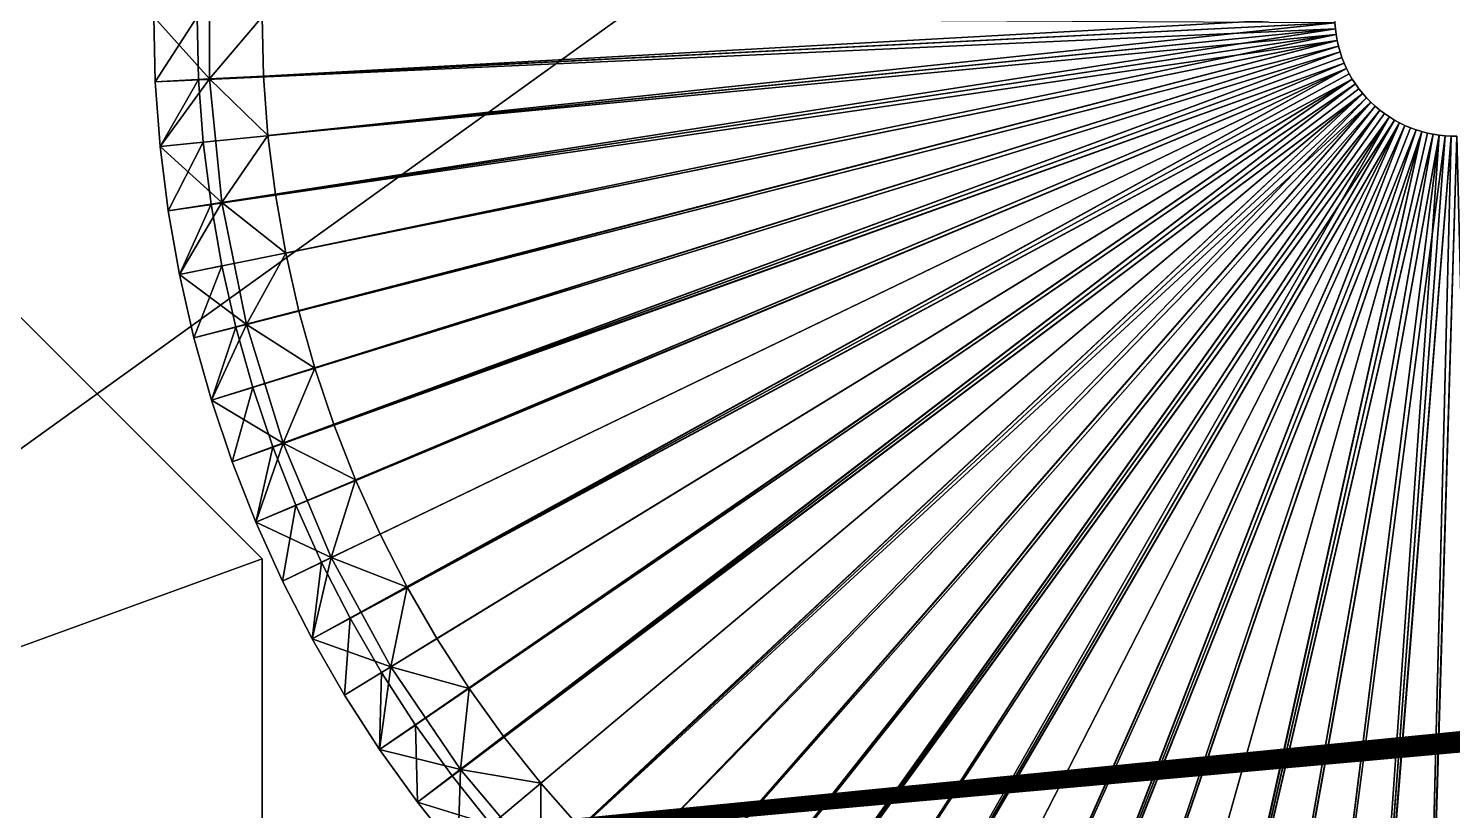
# Model space of a CAD drawing. Header units: millimetres. Extents: x 0 to 520, y -2 to 382.
# Drawn here: x 37.69 to 63.97, y 23.35 to 37.79 of the extents above; entities that cross this region are included whole.
import ezdxf

# ---------------------------------------------------------------- set-up
doc = ezdxf.new("R2010")
doc.units = ezdxf.units.MM

msp = doc.modelspace()

# ---------------------------------------------------------------- linework, layer by layer
at = {"layer": 'BRASS', "color": 52}
for points in [[(509.2, 369.2, 103), (10.8, 369.2, 103), (10.8, 10.8, 103)], [(509.2, 369.2, 103), (10.8, 10.8, 103), (509.2, 10.8, 103)], [(38.6479, 69.9178, 86), (183.4495, 37.5643, 86), (38.6418, 69.8357, 86)], [(38.6479, 70.0822, 86), (183.5134, 37.7159, 86), (38.65, 70, 86)], [(38.6479, 70.0822, 86), (183.5509, 37.7891, 86), (183.5134, 37.7159, 86)], [(38.65, 70, 86), (183.4796, 37.6409, 86), (38.6479, 69.9178, 86)], [(38.6479, 69.9178, 86), (183.4796, 37.6409, 86), (183.4495, 37.5643, 86)], [(38.65, 70, 86), (183.5134, 37.7159, 86), (183.4796, 37.6409, 86)], [(38.6173, 69.6731, 86), (183.3827, 37.3269, 86), (38.599, 69.5929, 86)], [(38.6316, 69.7541, 86), (183.401, 37.4071, 86), (38.6173, 69.6731, 86)], [(38.6173, 69.6731, 86), (183.401, 37.4071, 86), (183.3827, 37.3269, 86)], [(38.6418, 69.8357, 86), (183.4233, 37.4863, 86), (38.6316, 69.7541, 86)], [(38.6316, 69.7541, 86), (183.4233, 37.4863, 86), (183.401, 37.4071, 86)], [(38.6418, 69.8357, 86), (183.4495, 37.5643, 86), (183.4233, 37.4863, 86)], [(38.5505, 69.4357, 86), (183.3521, 37.0822, 86), (38.5204, 69.3591, 86)], [(38.5767, 69.5137, 86), (183.3582, 37.1643, 86), (38.5505, 69.4357, 86)], [(38.5505, 69.4357, 86), (183.3582, 37.1643, 86), (183.3521, 37.0822, 86)], [(38.599, 69.5929, 86), (183.3684, 37.2459, 86), (38.5767, 69.5137, 86)], [(38.5767, 69.5137, 86), (183.3684, 37.2459, 86), (183.3582, 37.1643, 86)], [(38.599, 69.5929, 86), (183.3827, 37.3269, 86), (183.3684, 37.2459, 86)], [(38.4079, 69.1396, 86), (183.3684, 36.7541, 86), (38.3633, 69.0705, 86)], [(38.4491, 69.2109, 86), (183.3582, 36.8357, 86), (38.4079, 69.1396, 86)], [(38.4079, 69.1396, 86), (183.3582, 36.8357, 86), (183.3684, 36.7541, 86)], [(38.4866, 69.2841, 86), (183.3521, 36.9178, 86), (38.4491, 69.2109, 86)], [(38.4491, 69.2109, 86), (183.3521, 36.9178, 86), (183.3582, 36.8357, 86)], [(38.5204, 69.3591, 86), (183.35, 37, 86), (38.4866, 69.2841, 86)], [(38.4866, 69.2841, 86), (183.35, 37, 86), (183.3521, 36.9178, 86)], [(38.5204, 69.3591, 86), (183.3521, 37.0822, 86), (183.35, 37, 86)], [(38.264, 68.9394, 86), (38.3153, 69.0037, 86), (20.5, 20.5, 86)], [(38.3153, 69.0037, 86), (183.401, 36.5929, 86), (20.5, 20.5, 86)], [(38.2095, 68.8777, 86), (38.264, 68.9394, 86), (20.5, 20.5, 86)], [(38.1521, 68.8188, 86), (38.2095, 68.8777, 86), (20.5, 20.5, 86)], [(38.3633, 69.0705, 86), (183.3827, 36.6731, 86), (38.3153, 69.0037, 86)], [(38.3153, 69.0037, 86), (183.3827, 36.6731, 86), (183.401, 36.5929, 86)], [(38.3633, 69.0705, 86), (183.3684, 36.7541, 86), (183.3827, 36.6731, 86)], [(38.0918, 68.7629, 86), (38.1521, 68.8188, 86), (20.5, 20.5, 86)], [(38.0288, 68.71, 86), (38.0918, 68.7629, 86), (20.5, 20.5, 86)], [(37.9632, 68.6603, 86), (38.0288, 68.71, 86), (20.5, 20.5, 86)], [(37.8952, 68.614, 86), (37.9632, 68.6603, 86), (20.5, 20.5, 86)], [(37.825, 68.5711, 86), (37.8952, 68.614, 86), (20.5, 20.5, 86)], [(37.7527, 68.5317, 86), (37.825, 68.5711, 86), (20.5, 20.5, 86)], [(37.6786, 68.496, 86), (37.7527, 68.5317, 86), (20.5, 20.5, 86)], [(41.0286, 36.8535, -13), (40, 38, -12), (41.0286, 39.1465, -13)], [(41.0286, 36.8535, -13), (41.0286, 39.1465, -13), (42, 38, -14)], [(40, 38), (40, 38, -3), (40.0298, 36.8037, -3)], [(40.0298, 36.8037), (40, 38), (40.0298, 36.8037, -3)], [(40, 38, -3), (40.8, 38, -3), (40.0298, 36.8037, -3)], [(61.8027, 37.8903), (40, 38), (40.0298, 36.8037)], [(40.8, 38, -4), (40, 38, -4), (40.0298, 36.8037, -4)], [(40.0298, 36.8037, -4), (40, 38, -4), (40, 38, -12)], [(40.0298, 36.8037, -4), (40, 38, -12), (40.0298, 36.8037, -12)], [(41.0286, 36.8535, -13), (40.0298, 36.8037, -12), (40, 38, -12)], [(40.0298, 36.8037, -3), (40.8, 38, -3), (40.8288, 36.8436, -3)], [(40.8, 38, -4), (40.0298, 36.8037, -4), (40.8288, 36.8436, -4)], [(61.8027, 37.8903), (40.0298, 36.8037), (61.8109, 37.781)], [(40.8288, 36.8436, -3), (40.8, 38, -3), (40.8, 38, -4)], [(40.8288, 36.8436, -3), (40.8, 38, -4), (40.8288, 36.8436, -4)], [(41.0286, 36.8535, -13), (42, 38, -14), (42.0273, 36.9034, -14)], [(42, 38, -14), (61.8, 38, -14), (42.0273, 36.9034, -14)], [(42.0273, 36.9034, -14), (61.8, 38, -14), (61.8027, 37.8903, -14)], [(42.0273, 36.9034, -14), (61.8027, 37.8903, -14), (42.1093, 35.8095, -14)], [(42.1093, 35.8095, -14), (61.8027, 37.8903, -14), (61.8109, 37.781, -14)], [(61.8027, 37.8903), (61.8109, 37.781), (61.8027, 37.8903, -14)], [(61.8027, 37.8903, -14), (61.8109, 37.781), (61.8109, 37.781, -14)], [(61.8109, 37.781), (40.0298, 36.8037), (40.1193, 35.6104)], [(61.8109, 37.781), (40.1193, 35.6104), (40.2681, 34.423)], [(61.8109, 37.781), (40.2681, 34.423), (61.8246, 37.6721)], [(61.8246, 37.6721), (40.2681, 34.423), (61.8436, 37.5641)], [(42.1093, 35.8095, -14), (61.8109, 37.781, -14), (61.8246, 37.6721, -14)], [(42.1093, 35.8095, -14), (61.8246, 37.6721, -14), (42.2457, 34.7211, -14)], [(42.2457, 34.7211, -14), (61.8246, 37.6721, -14), (42.4362, 33.6408, -14)], [(42.4362, 33.6408, -14), (61.8246, 37.6721, -14), (61.8436, 37.5641, -14)], [(61.8109, 37.781), (61.8246, 37.6721), (61.8109, 37.781, -14)], [(61.8109, 37.781, -14), (61.8246, 37.6721), (61.8246, 37.6721, -14)], [(61.8246, 37.6721), (61.8436, 37.5641), (61.8246, 37.6721, -14)], [(61.8246, 37.6721, -14), (61.8436, 37.5641), (61.8436, 37.5641, -14)], [(61.8436, 37.5641), (40.2681, 34.423), (40.4759, 33.2445)], [(61.8436, 37.5641), (40.4759, 33.2445), (40.7421, 32.0778)], [(61.8436, 37.5641), (40.7421, 32.0778), (61.868, 37.4571)], [(61.868, 37.4571), (40.7421, 32.0778), (41.0663, 30.9259)], [(61.868, 37.4571), (41.0663, 30.9259), (61.8977, 37.3515)], [(61.8977, 37.3515), (41.0663, 30.9259), (41.4474, 29.7915)], [(61.8977, 37.3515), (41.4474, 29.7915), (61.9327, 37.2476)], [(42.4362, 33.6408, -14), (61.8436, 37.5641, -14), (42.6803, 32.5713, -14)], [(42.6803, 32.5713, -14), (61.8436, 37.5641, -14), (61.868, 37.4571, -14)], [(42.6803, 32.5713, -14), (61.868, 37.4571, -14), (42.9774, 31.5154, -14)], [(42.9774, 31.5154, -14), (61.868, 37.4571, -14), (61.8977, 37.3515, -14)], [(42.9774, 31.5154, -14), (61.8977, 37.3515, -14), (43.3268, 30.4756, -14)], [(43.3268, 30.4756, -14), (61.8977, 37.3515, -14), (61.9327, 37.2476, -14)], [(61.8436, 37.5641), (61.868, 37.4571), (61.8436, 37.5641, -14)], [(61.8436, 37.5641, -14), (61.868, 37.4571), (61.868, 37.4571, -14)], [(61.868, 37.4571, -14), (61.868, 37.4571), (61.8977, 37.3515, -14)], [(61.868, 37.4571), (61.8977, 37.3515), (61.8977, 37.3515, -14)], [(61.8977, 37.3515), (61.9327, 37.2476), (61.8977, 37.3515, -14)], [(61.8977, 37.3515, -14), (61.9327, 37.2476), (61.9327, 37.2476, -14)], [(61.9327, 37.2476), (41.4474, 29.7915), (61.9728, 37.1454)], [(61.9728, 37.1454), (41.4474, 29.7915), (41.8846, 28.6776)], [(61.9728, 37.1454), (41.8846, 28.6776), (62.0179, 37.0455)], [(43.3268, 30.4756, -14), (61.9327, 37.2476, -14), (61.9728, 37.1454, -14)], [(43.3268, 30.4756, -14), (61.9728, 37.1454, -14), (43.7275, 29.4544, -14)], [(43.7275, 29.4544, -14), (61.9728, 37.1454, -14), (62.0179, 37.0455, -14)], [(61.9327, 37.2476, -14), (61.9327, 37.2476), (61.9728, 37.1454, -14)], [(61.9327, 37.2476), (61.9728, 37.1454), (61.9728, 37.1454, -14)], [(61.9728, 37.1454), (62.0179, 37.0455), (61.9728, 37.1454, -14)], [(61.9728, 37.1454, -14), (62.0179, 37.0455), (62.0179, 37.0455, -14)], [(41.0286, 36.8535, -13), (40.1193, 35.6104, -12), (40.0298, 36.8037, -12)], [(40.0298, 36.8037, -3), (40.8288, 36.8436, -3), (40.1193, 35.6104, -3)], [(40.8288, 36.8436, -4), (40.0298, 36.8037, -4), (40.1193, 35.6104, -4)], [(40.1193, 35.6104), (40.0298, 36.8037), (40.0298, 36.8037, -3)], [(40.1193, 35.6104), (40.0298, 36.8037, -3), (40.1193, 35.6104, -3)], [(40.1193, 35.6104, -4), (40.0298, 36.8037, -4), (40.0298, 36.8037, -12)], [(40.1193, 35.6104, -4), (40.0298, 36.8037, -12), (40.1193, 35.6104, -12)], [(41.2569, 34.572, -13), (40.1193, 35.6104, -12), (41.0286, 36.8535, -13)], [(40.1193, 35.6104, -3), (40.8288, 36.8436, -3), (40.9153, 35.69, -3)], [(40.8288, 36.8436, -4), (40.1193, 35.6104, -4), (40.9153, 35.69, -4)], [(40.9153, 35.69, -3), (40.8288, 36.8436, -3), (40.8288, 36.8436, -4)], [(40.9153, 35.69, -3), (40.8288, 36.8436, -4), (40.9153, 35.69, -4)], [(41.0286, 36.8535, -13), (42.0273, 36.9034, -14), (42.1093, 35.8095, -14)], [(41.2569, 34.572, -13), (41.0286, 36.8535, -13), (42.1093, 35.8095, -14)], [(62.0179, 37.0455), (41.8846, 28.6776), (42.3767, 27.5868)], [(62.0179, 37.0455), (42.3767, 27.5868), (42.9227, 26.5219)], [(62.0179, 37.0455), (42.9227, 26.5219), (62.0679, 36.9478)], [(62.0679, 36.9478), (42.9227, 26.5219), (62.1228, 36.8528)], [(62.1228, 36.8528), (42.9227, 26.5219), (43.521, 25.4856)], [(62.1228, 36.8528), (43.521, 25.4856), (44.1703, 24.4803)], [(43.7275, 29.4544, -14), (62.0179, 37.0455, -14), (44.1787, 28.4546, -14)], [(62.1228, 36.8528), (44.1703, 24.4803), (62.1823, 36.7607)], [(44.1787, 28.4546, -14), (62.0179, 37.0455, -14), (44.6791, 27.4784, -14)], [(44.6791, 27.4784, -14), (62.0179, 37.0455, -14), (62.0679, 36.9478, -14)], [(44.6791, 27.4784, -14), (62.0679, 36.9478, -14), (62.1228, 36.8528, -14)], [(44.6791, 27.4784, -14), (62.1228, 36.8528, -14), (45.2276, 26.5284, -14)], [(45.2276, 26.5284, -14), (62.1228, 36.8528, -14), (45.8227, 25.607, -14)], [(45.8227, 25.607, -14), (62.1228, 36.8528, -14), (62.1823, 36.7607, -14)], [(62.0179, 37.0455), (62.0679, 36.9478), (62.0179, 37.0455, -14)], [(62.0179, 37.0455, -14), (62.0679, 36.9478), (62.0679, 36.9478, -14)], [(62.0679, 36.9478), (62.1228, 36.8528), (62.0679, 36.9478, -14)], [(62.0679, 36.9478, -14), (62.1228, 36.8528), (62.1228, 36.8528, -14)], [(62.1228, 36.8528, -14), (62.1228, 36.8528), (62.1823, 36.7607, -14)], [(62.1228, 36.8528), (62.1823, 36.7607), (62.1823, 36.7607, -14)], [(20.5, 20.5, 86), (183.401, 36.5929, 86), (183.4233, 36.5137, 86)], [(62.1823, 36.7607), (44.1703, 24.4803), (44.8688, 23.5087)], [(62.1823, 36.7607), (44.8688, 23.5087), (62.2463, 36.6716)], [(62.2463, 36.6716), (44.8688, 23.5087), (62.3147, 36.5859)], [(62.3147, 36.5859), (44.8688, 23.5087), (45.6149, 22.5731)], [(62.3147, 36.5859), (45.6149, 22.5731), (46.4068, 21.6759)], [(45.8227, 25.607, -14), (62.1823, 36.7607, -14), (46.4631, 24.7163, -14)], [(62.3147, 36.5859), (46.4068, 21.6759), (62.3873, 36.5036)], [(46.4631, 24.7163, -14), (62.1823, 36.7607, -14), (62.2463, 36.6716, -14)], [(46.4631, 24.7163, -14), (62.2463, 36.6716, -14), (62.3147, 36.5859, -14)], [(46.4631, 24.7163, -14), (62.3147, 36.5859, -14), (47.147, 23.8587, -14)], [(47.147, 23.8587, -14), (62.3147, 36.5859, -14), (47.8729, 23.0362, -14)], [(47.8729, 23.0362, -14), (62.3147, 36.5859, -14), (62.3873, 36.5036, -14)], [(62.1823, 36.7607, -14), (62.2463, 36.6716), (62.2463, 36.6716, -14)], [(62.1823, 36.7607), (62.2463, 36.6716), (62.1823, 36.7607, -14)], [(62.2463, 36.6716, -14), (62.3147, 36.5859), (62.3147, 36.5859, -14)], [(62.2463, 36.6716), (62.3147, 36.5859), (62.2463, 36.6716, -14)], [(62.3147, 36.5859, -14), (62.3147, 36.5859), (62.3873, 36.5036, -14)], [(62.3147, 36.5859), (62.3873, 36.5036), (62.3873, 36.5036, -14)], [(20.5, 20.5, 86), (183.4233, 36.5137, 86), (183.4495, 36.4357, 86)], [(20.5, 20.5, 86), (183.4495, 36.4357, 86), (183.4796, 36.3591, 86)], [(20.5, 20.5, 86), (183.4796, 36.3591, 86), (183.5134, 36.2841, 86)], [(20.5, 20.5, 86), (183.5134, 36.2841, 86), (183.5509, 36.2109, 86)], [(62.3873, 36.5036), (46.4068, 21.6759), (62.4639, 36.4251)], [(62.4639, 36.4251), (46.4068, 21.6759), (47.2423, 20.8192)], [(62.4639, 36.4251), (47.2423, 20.8192), (48.1195, 20.0053)], [(47.8729, 23.0362, -14), (62.3873, 36.5036, -14), (48.6388, 22.2509, -14)], [(62.5443, 36.3505), (62.4639, 36.4251), (48.1195, 20.0053)], [(62.5443, 36.3505), (48.1195, 20.0053), (49.0362, 19.236)], [(48.6388, 22.2509, -14), (62.3873, 36.5036, -14), (62.4639, 36.4251, -14)], [(48.6388, 22.2509, -14), (62.4639, 36.4251, -14), (49.4429, 21.5048, -14)], [(62.6283, 36.28), (62.5443, 36.3505), (49.0362, 19.236)], [(62.6283, 36.28), (49.0362, 19.236), (49.9902, 18.5135)], [(62.4639, 36.4251, -14), (62.5443, 36.3505, -14), (49.4429, 21.5048, -14)], [(49.4429, 21.5048, -14), (62.5443, 36.3505, -14), (50.2832, 20.7997, -14)], [(62.7158, 36.2137), (62.6283, 36.28), (49.9902, 18.5135)], [(62.5443, 36.3505, -14), (62.6283, 36.28, -14), (50.2832, 20.7997, -14)], [(50.2832, 20.7997, -14), (62.6283, 36.28, -14), (51.1576, 20.1374, -14)], [(62.6283, 36.28, -14), (62.7158, 36.2137, -14), (51.1576, 20.1374, -14)], [(62.3873, 36.5036, -14), (62.3873, 36.5036), (62.4639, 36.4251, -14)], [(62.3873, 36.5036), (62.4639, 36.4251), (62.4639, 36.4251, -14)], [(62.4639, 36.4251, -14), (62.4639, 36.4251), (62.5443, 36.3505, -14)], [(62.4639, 36.4251), (62.5443, 36.3505), (62.5443, 36.3505, -14)], [(62.5443, 36.3505, -14), (62.6283, 36.28), (62.6283, 36.28, -14)], [(62.5443, 36.3505), (62.6283, 36.28), (62.5443, 36.3505, -14)], [(62.6283, 36.28, -14), (62.7158, 36.2137), (62.7158, 36.2137, -14)], [(62.6283, 36.28), (62.7158, 36.2137), (62.6283, 36.28, -14)], [(20.5, 20.5, 86), (183.5509, 36.2109, 86), (183.5921, 36.1396, 86)], [(20.5, 20.5, 86), (183.5921, 36.1396, 86), (183.6367, 36.0705, 86)], [(20.5, 20.5, 86), (183.6367, 36.0705, 86), (183.6847, 36.0037, 86)], [(62.8064, 36.1519), (62.7158, 36.2137), (49.9902, 18.5135)], [(62.8064, 36.1519), (49.9902, 18.5135), (50.9789, 17.8394)], [(62.8064, 36.1519), (50.9789, 17.8394), (52, 17.2154)], [(62.7158, 36.2137, -14), (62.8064, 36.1519, -14), (51.1576, 20.1374, -14)], [(51.1576, 20.1374, -14), (62.8064, 36.1519, -14), (52.064, 19.5194, -14)], [(62.9, 36.0947), (62.8064, 36.1519), (52, 17.2154)], [(62.9963, 36.0423), (62.9, 36.0947), (52, 17.2154)], [(62.9963, 36.0423), (52, 17.2154), (53.0509, 16.6431)], [(62.8064, 36.1519, -14), (62.9, 36.0947, -14), (52.064, 19.5194, -14)], [(52.064, 19.5194, -14), (62.9, 36.0947, -14), (53, 18.9474, -14)], [(62.9, 36.0947, -14), (62.9963, 36.0423, -14), (53, 18.9474, -14)], [(53, 18.9474, -14), (62.9963, 36.0423, -14), (53.9634, 18.4228, -14)], [(62.9963, 36.0423), (53.0509, 16.6431), (54.1291, 16.1239)], [(53.9634, 18.4228, -14), (62.9963, 36.0423, -14), (54.9517, 17.9469, -14)], [(63.0952, 35.9947), (62.9963, 36.0423), (54.1291, 16.1239)], [(62.9963, 36.0423, -14), (63.0952, 35.9947, -14), (54.9517, 17.9469, -14)], [(62.7158, 36.2137, -14), (62.8064, 36.1519), (62.8064, 36.1519, -14)], [(62.7158, 36.2137), (62.8064, 36.1519), (62.7158, 36.2137, -14)], [(62.8064, 36.1519, -14), (62.9, 36.0947), (62.9, 36.0947, -14)], [(62.8064, 36.1519), (62.9, 36.0947), (62.8064, 36.1519, -14)], [(62.9, 36.0947, -14), (62.9963, 36.0423), (62.9963, 36.0423, -14)], [(62.9, 36.0947), (62.9963, 36.0423), (62.9, 36.0947, -14)], [(62.9963, 36.0423, -14), (63.0952, 35.9947), (63.0952, 35.9947, -14)], [(62.9963, 36.0423), (63.0952, 35.9947), (62.9963, 36.0423, -14)], [(20.5, 20.5, 86), (183.6847, 36.0037, 86), (183.736, 35.9394, 86)], [(20.5, 20.5, 86), (183.736, 35.9394, 86), (183.7905, 35.8777, 86)], [(20.5, 20.5, 86), (183.7905, 35.8777, 86), (183.8479, 35.8188, 86)], [(183.8479, 35.8188, 86), (183.9082, 35.7629, 86), (20.5, 20.5, 86)], [(183.9082, 35.7629, 86), (183.9712, 35.71, 86), (20.5, 20.5, 86)], [(41.2569, 34.572, -13), (42.1093, 35.8095, -14), (42.2457, 34.7211, -14)], [(63.0952, 35.9947), (54.1291, 16.1239), (55.2318, 15.659)], [(54.9517, 17.9469, -14), (63.0952, 35.9947, -14), (55.9625, 17.5208, -14)], [(63.1962, 35.9521), (63.0952, 35.9947), (55.2318, 15.659)], [(63.2993, 35.9146), (63.1962, 35.9521), (55.2318, 15.659)], [(63.2993, 35.9146), (55.2318, 15.659), (56.3563, 15.2497)], [(63.0952, 35.9947, -14), (63.1962, 35.9521, -14), (55.9625, 17.5208, -14)], [(63.1962, 35.9521, -14), (63.2993, 35.9146, -14), (55.9625, 17.5208, -14)], [(55.9625, 17.5208, -14), (63.2993, 35.9146, -14), (56.9933, 17.1456, -14)], [(63.4042, 35.8822), (63.2993, 35.9146), (56.3563, 15.2497)], [(63.4042, 35.8822), (56.3563, 15.2497), (57.4998, 14.897)], [(63.2993, 35.9146, -14), (63.4042, 35.8822, -14), (56.9933, 17.1456, -14)], [(56.9933, 17.1456, -14), (63.4042, 35.8822, -14), (58.0415, 16.8223, -14)], [(63.4042, 35.8822), (57.4998, 14.897), (58.6595, 14.6017)], [(58.0415, 16.8223, -14), (63.4042, 35.8822, -14), (59.1045, 16.5516, -14)], [(63.5105, 35.8552), (63.4042, 35.8822), (58.6595, 14.6017)], [(63.618, 35.8334), (63.5105, 35.8552), (58.6595, 14.6017)], [(63.618, 35.8334), (58.6595, 14.6017), (59.8324, 14.3646)], [(63.4042, 35.8822, -14), (63.5105, 35.8552, -14), (59.1045, 16.5516, -14)], [(63.5105, 35.8552, -14), (63.618, 35.8334, -14), (59.1045, 16.5516, -14)], [(59.1045, 16.5516, -14), (63.618, 35.8334, -14), (60.1797, 16.3342, -14)], [(63.7264, 35.8171), (63.618, 35.8334), (59.8324, 14.3646)], [(63.7264, 35.8171), (59.8324, 14.3646), (61.0158, 14.1863)], [(63.618, 35.8334, -14), (63.7264, 35.8171, -14), (60.1797, 16.3342, -14)], [(60.1797, 16.3342, -14), (63.7264, 35.8171, -14), (61.2644, 16.1707, -14)], [(63.7264, 35.8171), (61.0158, 14.1863), (62.2065, 14.0671)], [(63.7264, 35.8171, -14), (63.8356, 35.8062, -14), (61.2644, 16.1707, -14)], [(61.2644, 16.1707, -14), (63.8356, 35.8062, -14), (62.3559, 16.0615, -14)], [(63.8356, 35.8062), (63.7264, 35.8171), (62.2065, 14.0671)], [(63.9452, 35.8007), (63.8356, 35.8062), (62.2065, 14.0671)], [(63.9452, 35.8007), (62.2065, 14.0671), (63.4017, 14.0075)], [(63.8356, 35.8062, -14), (63.9452, 35.8007, -14), (62.3559, 16.0615, -14)], [(62.3559, 16.0615, -14), (63.9452, 35.8007, -14), (63.4515, 16.0068, -14)], [(63.0952, 35.9947, -14), (63.0952, 35.9947), (63.1962, 35.9521, -14)], [(63.0952, 35.9947), (63.1962, 35.9521), (63.1962, 35.9521, -14)], [(63.1962, 35.9521), (63.2993, 35.9146), (63.1962, 35.9521, -14)], [(63.1962, 35.9521, -14), (63.2993, 35.9146), (63.2993, 35.9146, -14)], [(63.2993, 35.9146), (63.4042, 35.8822), (63.2993, 35.9146, -14)], [(63.2993, 35.9146, -14), (63.4042, 35.8822), (63.4042, 35.8822, -14)], [(64.0548, 35.8007), (63.9452, 35.8007), (63.4017, 14.0075)], [(64.0548, 35.8007), (63.4017, 14.0075), (64.5983, 14.0075)], [(63.4042, 35.8822), (63.5105, 35.8552), (63.4042, 35.8822, -14)], [(63.4042, 35.8822, -14), (63.5105, 35.8552), (63.5105, 35.8552, -14)], [(63.9452, 35.8007, -14), (64.0548, 35.8007, -14), (63.4515, 16.0068, -14)], [(63.4515, 16.0068, -14), (64.0548, 35.8007, -14), (64.5485, 16.0068, -14)], [(63.5105, 35.8552), (63.618, 35.8334), (63.5105, 35.8552, -14)], [(63.5105, 35.8552, -14), (63.618, 35.8334), (63.618, 35.8334, -14)], [(63.618, 35.8334, -14), (63.7264, 35.8171), (63.7264, 35.8171, -14)], [(63.618, 35.8334), (63.7264, 35.8171), (63.618, 35.8334, -14)], [(63.7264, 35.8171, -14), (63.7264, 35.8171), (63.8356, 35.8062, -14)], [(63.7264, 35.8171), (63.8356, 35.8062), (63.8356, 35.8062, -14)], [(63.8356, 35.8062, -14), (63.9452, 35.8007), (63.9452, 35.8007, -14)], [(63.8356, 35.8062), (63.9452, 35.8007), (63.8356, 35.8062, -14)], [(63.9452, 35.8007, -14), (64.0548, 35.8007), (64.0548, 35.8007, -14)], [(63.9452, 35.8007), (64.0548, 35.8007), (63.9452, 35.8007, -14)], [(183.9712, 35.71, 86), (184.0368, 35.6603, 86), (20.5, 20.5, 86)], [(184.0368, 35.6603, 86), (184.1048, 35.614, 86), (20.5, 20.5, 86)], [(184.1048, 35.614, 86), (184.175, 35.5711, 86), (20.5, 20.5, 86)], [(184.175, 35.5711, 86), (184.2473, 35.5317, 86), (20.5, 20.5, 86)], [(184.2473, 35.5317, 86), (184.3214, 35.496, 86), (20.5, 20.5, 86)], [(184.3214, 35.496, 86), (184.3972, 35.4641, 86), (20.5, 20.5, 86)], [(40.1193, 35.6104, -3), (40.9153, 35.69, -3), (40.2681, 34.423, -3)], [(40.9153, 35.69, -4), (40.1193, 35.6104, -4), (40.2681, 34.423, -4)], [(40.2681, 34.423), (40.1193, 35.6104), (40.1193, 35.6104, -3)], [(40.2681, 34.423), (40.1193, 35.6104, -3), (40.2681, 34.423, -3)], [(40.1193, 35.6104, -4), (40.1193, 35.6104, -12), (40.2681, 34.423, -12)], [(40.2681, 34.423, -4), (40.1193, 35.6104, -4), (40.2681, 34.423, -12)], [(41.2569, 34.572, -13), (40.2681, 34.423, -12), (40.1193, 35.6104, -12)], [(40.2681, 34.423, -3), (40.9153, 35.69, -3), (41.0591, 34.5422, -3)], [(40.9153, 35.69, -4), (40.2681, 34.423, -4), (41.0591, 34.5422, -4)], [(40.9153, 35.69, -3), (40.9153, 35.69, -4), (41.0591, 34.5422, -4)], [(41.0591, 34.5422, -3), (40.9153, 35.69, -3), (41.0591, 34.5422, -4)], [(184.3972, 35.4641, 86), (184.4745, 35.4359, 86), (20.5, 20.5, 86)], [(184.4745, 35.4359, 86), (184.5531, 35.4117, 86), (20.5, 20.5, 86)], [(184.5531, 35.4117, 86), (184.6328, 35.3914, 86), (20.5, 20.5, 86)], [(184.6328, 35.3914, 86), (184.7135, 35.3751, 86), (20.5, 20.5, 86)], [(184.7135, 35.3751, 86), (184.7948, 35.3628, 86), (20.5, 20.5, 86)], [(184.7948, 35.3628, 86), (184.8767, 35.3546, 86), (20.5, 20.5, 86)], [(184.8767, 35.3546, 86), (184.9589, 35.3505, 86), (20.5, 20.5, 86)], [(184.9589, 35.3505, 86), (185.0411, 35.3505, 86), (20.5, 20.5, 86)], [(499.5, 20.5, 86), (20.5, 20.5, 86), (185.0411, 35.3505, 86)], [(41.2569, 34.572, -13), (42.2457, 34.7211, -14), (42.4362, 33.6408, -14)], [(41.2569, 34.572, -13), (40.4759, 33.2445, -12), (40.2681, 34.423, -12)], [(40.2681, 34.423, -3), (41.0591, 34.5422, -3), (40.4759, 33.2445, -3)], [(41.0591, 34.5422, -4), (40.2681, 34.423, -4), (40.4759, 33.2445, -4)], [(41.7112, 32.3246, -13), (40.4759, 33.2445, -12), (41.2569, 34.572, -13)], [(40.4759, 33.2445, -3), (41.0591, 34.5422, -3), (41.26, 33.403, -3)], [(41.0591, 34.5422, -4), (40.4759, 33.2445, -4), (41.26, 33.403, -4)], [(41.26, 33.403, -3), (41.0591, 34.5422, -3), (41.0591, 34.5422, -4)], [(41.26, 33.403, -3), (41.0591, 34.5422, -4), (41.26, 33.403, -4)], [(41.7112, 32.3246, -13), (41.2569, 34.572, -13), (42.4362, 33.6408, -14)], [(40.4759, 33.2445), (40.2681, 34.423), (40.2681, 34.423, -3)], [(40.4759, 33.2445), (40.2681, 34.423, -3), (40.4759, 33.2445, -3)], [(40.2681, 34.423, -4), (40.2681, 34.423, -12), (40.4759, 33.2445, -12)], [(40.4759, 33.2445, -4), (40.2681, 34.423, -4), (40.4759, 33.2445, -12)], [(40.4759, 33.2445, -3), (41.26, 33.403, -3), (40.7421, 32.0778, -3)], [(41.26, 33.403, -4), (40.4759, 33.2445, -4), (40.7421, 32.0778, -4)], [(40.7421, 32.0778, -3), (41.26, 33.403, -3), (41.5174, 32.2752, -3)], [(41.26, 33.403, -4), (40.7421, 32.0778, -4), (41.5174, 32.2752, -4)], [(41.5174, 32.2752, -3), (41.26, 33.403, -3), (41.26, 33.403, -4)], [(41.5174, 32.2752, -3), (41.26, 33.403, -4), (41.5174, 32.2752, -4)], [(41.7112, 32.3246, -13), (42.4362, 33.6408, -14), (42.6803, 32.5713, -14)], [(40.4759, 33.2445), (40.4759, 33.2445, -3), (40.7421, 32.0778, -3)], [(40.7421, 32.0778), (40.4759, 33.2445), (40.7421, 32.0778, -3)], [(40.7421, 32.0778, -4), (40.4759, 33.2445, -4), (40.4759, 33.2445, -12)], [(40.7421, 32.0778, -4), (40.4759, 33.2445, -12), (40.7421, 32.0778, -12)], [(41.7112, 32.3246, -13), (40.7421, 32.0778, -12), (40.4759, 33.2445, -12)], [(41.7112, 32.3246, -13), (42.6803, 32.5713, -14), (42.9774, 31.5154, -14)], [(41.7112, 32.3246, -13), (41.0663, 30.9259, -12), (40.7421, 32.0778, -12)], [(40.7421, 32.0778, -3), (41.5174, 32.2752, -3), (41.0663, 30.9259, -3)], [(41.5174, 32.2752, -4), (40.7421, 32.0778, -4), (41.0663, 30.9259, -4)], [(41.0663, 30.9259), (40.7421, 32.0778), (40.7421, 32.0778, -3)], [(41.0663, 30.9259), (40.7421, 32.0778, -3), (41.0663, 30.9259, -3)], [(41.0663, 30.9259, -4), (40.7421, 32.0778, -4), (40.7421, 32.0778, -12)], [(41.0663, 30.9259, -4), (40.7421, 32.0778, -12), (41.0663, 30.9259, -12)], [(42.3871, 30.1335, -13), (41.0663, 30.9259, -12), (41.7112, 32.3246, -13)], [(41.0663, 30.9259, -3), (41.5174, 32.2752, -3), (41.8307, 31.1617, -3)], [(41.5174, 32.2752, -4), (41.0663, 30.9259, -4), (41.8307, 31.1617, -4)], [(41.8307, 31.1617, -3), (41.5174, 32.2752, -3), (41.5174, 32.2752, -4)], [(41.8307, 31.1617, -3), (41.5174, 32.2752, -4), (41.8307, 31.1617, -4)], [(42.3871, 30.1335, -13), (41.7112, 32.3246, -13), (42.9774, 31.5154, -14)], [(42.3871, 30.1335, -13), (42.9774, 31.5154, -14), (43.3268, 30.4756, -14)], [(41.0663, 30.9259, -3), (41.8307, 31.1617, -3), (41.4474, 29.7915, -3)], [(41.8307, 31.1617, -4), (41.0663, 30.9259, -4), (41.4474, 29.7915, -4)], [(41.4474, 29.7915, -3), (41.8307, 31.1617, -3), (42.1991, 30.0651, -3)], [(41.8307, 31.1617, -4), (41.4474, 29.7915, -4), (42.1991, 30.0651, -4)], [(42.1991, 30.0651, -3), (41.8307, 31.1617, -3), (41.8307, 31.1617, -4)], [(42.1991, 30.0651, -3), (41.8307, 31.1617, -4), (42.1991, 30.0651, -4)], [(41.4474, 29.7915), (41.0663, 30.9259), (41.0663, 30.9259, -3)], [(41.4474, 29.7915), (41.0663, 30.9259, -3), (41.4474, 29.7915, -3)], [(41.4474, 29.7915, -4), (41.0663, 30.9259, -4), (41.0663, 30.9259, -12)], [(41.4474, 29.7915, -4), (41.0663, 30.9259, -12), (41.4474, 29.7915, -12)], [(42.3871, 30.1335, -13), (41.4474, 29.7915, -12), (41.0663, 30.9259, -12)], [(42.3871, 30.1335, -13), (43.3268, 30.4756, -14), (43.7275, 29.4544, -14)], [(42.3871, 30.1335, -13), (41.8846, 28.6776, -12), (41.4474, 29.7915, -12)], [(41.4474, 29.7915, -3), (42.1991, 30.0651, -3), (41.8846, 28.6776, -3)], [(42.1991, 30.0651, -4), (41.4474, 29.7915, -4), (41.8846, 28.6776, -4)], [(43.2777, 28.0207, -13), (41.8846, 28.6776, -12), (42.3871, 30.1335, -13)], [(41.8846, 28.6776, -3), (42.1991, 30.0651, -3), (42.6218, 28.9883, -3)], [(42.1991, 30.0651, -4), (41.8846, 28.6776, -4), (42.6218, 28.9883, -4)], [(42.6218, 28.9883, -3), (42.1991, 30.0651, -3), (42.1991, 30.0651, -4)], [(42.6218, 28.9883, -3), (42.1991, 30.0651, -4), (42.6218, 28.9883, -4)], [(43.2777, 28.0207, -13), (42.3871, 30.1335, -13), (43.7275, 29.4544, -14)], [(41.8846, 28.6776), (41.4474, 29.7915), (41.4474, 29.7915, -3)], [(41.8846, 28.6776), (41.4474, 29.7915, -3), (41.8846, 28.6776, -3)], [(41.4474, 29.7915, -4), (41.4474, 29.7915, -12), (41.8846, 28.6776, -12)], [(41.8846, 28.6776, -4), (41.4474, 29.7915, -4), (41.8846, 28.6776, -12)], [(43.2777, 28.0207, -13), (43.7275, 29.4544, -14), (44.1787, 28.4546, -14)], [(41.8846, 28.6776, -3), (42.6218, 28.9883, -3), (42.3767, 27.5868, -3)], [(42.6218, 28.9883, -4), (41.8846, 28.6776, -4), (42.3767, 27.5868, -4)], [(42.3767, 27.5868, -3), (42.6218, 28.9883, -3), (43.0975, 27.9339, -3)], [(42.6218, 28.9883, -4), (42.3767, 27.5868, -4), (43.0975, 27.9339, -4)], [(42.6218, 28.9883, -3), (42.6218, 28.9883, -4), (43.0975, 27.9339, -4)], [(43.0975, 27.9339, -3), (42.6218, 28.9883, -3), (43.0975, 27.9339, -4)], [(42.3767, 27.5868), (41.8846, 28.6776), (41.8846, 28.6776, -3)], [(42.3767, 27.5868), (41.8846, 28.6776, -3), (42.3767, 27.5868, -3)], [(42.3767, 27.5868, -4), (41.8846, 28.6776, -4), (41.8846, 28.6776, -12)], [(42.3767, 27.5868, -4), (41.8846, 28.6776, -12), (42.3767, 27.5868, -12)], [(43.2777, 28.0207, -13), (42.3767, 27.5868, -12), (41.8846, 28.6776, -12)], [(43.2777, 28.0207, -13), (44.1787, 28.4546, -14), (44.6791, 27.4784, -14)], [(43.2777, 28.0207, -13), (42.9227, 26.5219, -12), (42.3767, 27.5868, -12)], [(42.3767, 27.5868, -3), (43.0975, 27.9339, -3), (42.9227, 26.5219, -3)], [(43.0975, 27.9339, -4), (42.3767, 27.5868, -4), (42.9227, 26.5219, -4)], [(44.3743, 26.007, -13), (42.9227, 26.5219, -12), (43.2777, 28.0207, -13)], [(42.9227, 26.5219, -3), (43.0975, 27.9339, -3), (43.6253, 26.9045, -3)], [(43.0975, 27.9339, -4), (42.9227, 26.5219, -4), (43.6253, 26.9045, -4)], [(43.6253, 26.9045, -3), (43.0975, 27.9339, -3), (43.0975, 27.9339, -4)], [(43.6253, 26.9045, -3), (43.0975, 27.9339, -4), (43.6253, 26.9045, -4)], [(44.3743, 26.007, -13), (43.2777, 28.0207, -13), (44.6791, 27.4784, -14)], [(42.9227, 26.5219), (42.3767, 27.5868), (42.3767, 27.5868, -3)], [(42.9227, 26.5219), (42.3767, 27.5868, -3), (42.9227, 26.5219, -3)], [(42.3767, 27.5868, -4), (42.3767, 27.5868, -12), (42.9227, 26.5219, -12)], [(42.9227, 26.5219, -4), (42.3767, 27.5868, -4), (42.9227, 26.5219, -12)], [(44.3743, 26.007, -13), (44.6791, 27.4784, -14), (45.2276, 26.5284, -14)], [(42.9227, 26.5219, -3), (43.6253, 26.9045, -3), (43.521, 25.4856, -3)], [(43.6253, 26.9045, -4), (42.9227, 26.5219, -4), (43.521, 25.4856, -4)], [(43.521, 25.4856, -3), (43.6253, 26.9045, -3), (44.2037, 25.9027, -3)], [(43.6253, 26.9045, -4), (43.521, 25.4856, -4), (44.2037, 25.9027, -4)], [(43.6253, 26.9045, -3), (43.6253, 26.9045, -4), (44.2037, 25.9027, -4)], [(44.2037, 25.9027, -3), (43.6253, 26.9045, -3), (44.2037, 25.9027, -4)], [(43.521, 25.4856), (42.9227, 26.5219, -3), (43.521, 25.4856, -3)], [(43.521, 25.4856), (42.9227, 26.5219), (42.9227, 26.5219, -3)], [(43.521, 25.4856, -4), (42.9227, 26.5219, -4), (42.9227, 26.5219, -12)], [(43.521, 25.4856, -4), (42.9227, 26.5219, -12), (43.521, 25.4856, -12)], [(44.3743, 26.007, -13), (43.521, 25.4856, -12), (42.9227, 26.5219, -12)], [(44.3743, 26.007, -13), (45.2276, 26.5284, -14), (45.8227, 25.607, -14)], [(44.3743, 26.007, -13), (44.1703, 24.4803, -12), (43.521, 25.4856, -12)], [(43.521, 25.4856, -3), (44.2037, 25.9027, -3), (44.1703, 24.4803, -3)], [(44.2037, 25.9027, -4), (43.521, 25.4856, -4), (44.1703, 24.4803, -4)], [(45.666, 24.1125, -13), (44.1703, 24.4803, -12), (44.3743, 26.007, -13)], [(44.1703, 24.4803, -3), (44.2037, 25.9027, -3), (44.8313, 24.931, -3)], [(44.2037, 25.9027, -4), (44.1703, 24.4803, -4), (44.8313, 24.931, -4)], [(44.8313, 24.931, -3), (44.2037, 25.9027, -4), (44.8313, 24.931, -4)], [(44.8313, 24.931, -3), (44.2037, 25.9027, -3), (44.2037, 25.9027, -4)], [(45.666, 24.1125, -13), (44.3743, 26.007, -13), (45.8227, 25.607, -14)], [(45.666, 24.1125, -13), (45.8227, 25.607, -14), (46.4631, 24.7163, -14)], [(44.1703, 24.4803), (43.521, 25.4856, -3), (44.1703, 24.4803, -3)], [(44.1703, 24.4803), (43.521, 25.4856), (43.521, 25.4856, -3)], [(43.521, 25.4856, -4), (43.521, 25.4856, -12), (44.1703, 24.4803, -12)], [(44.1703, 24.4803, -4), (43.521, 25.4856, -4), (44.1703, 24.4803, -12)], [(44.1703, 24.4803, -3), (44.8313, 24.931, -3), (44.8688, 23.5087, -3)], [(44.8313, 24.931, -4), (44.1703, 24.4803, -4), (44.8688, 23.5087, -4)], [(44.8688, 23.5087, -3), (44.8313, 24.931, -3), (45.5065, 23.9917, -3)], [(45.5065, 23.9917, -3), (44.8313, 24.931, -4), (45.5065, 23.9917, -4)], [(45.5065, 23.9917, -3), (44.8313, 24.931, -3), (44.8313, 24.931, -4)], [(44.8313, 24.931, -4), (44.8688, 23.5087, -4), (45.5065, 23.9917, -4)], [(45.666, 24.1125, -13), (46.4631, 24.7163, -14), (47.147, 23.8587, -14)], [(44.8688, 23.5087), (44.1703, 24.4803, -3), (44.8688, 23.5087, -3)], [(44.8688, 23.5087), (44.1703, 24.4803), (44.1703, 24.4803, -3)], [(44.8688, 23.5087, -4), (44.1703, 24.4803, -12), (44.8688, 23.5087, -12)], [(44.8688, 23.5087, -4), (44.1703, 24.4803, -4), (44.1703, 24.4803, -12)], [(45.666, 24.1125, -13), (44.8688, 23.5087, -12), (44.1703, 24.4803, -12)], [(45.666, 24.1125, -13), (45.6149, 22.5731, -12), (44.8688, 23.5087, -12)], [(44.8688, 23.5087, -3), (45.5065, 23.9917, -3), (46.2278, 23.0873, -3)], [(45.5065, 23.9917, -4), (44.8688, 23.5087, -4), (46.2278, 23.0873, -4)], [(45.5065, 23.9917, -3), (45.5065, 23.9917, -4), (46.2278, 23.0873, -4)], [(46.2278, 23.0873, -3), (45.5065, 23.9917, -3), (46.2278, 23.0873, -4)], [(47.1398, 22.356, -13), (45.6149, 22.5731, -12), (45.666, 24.1125, -13)], [(47.1398, 22.356, -13), (45.666, 24.1125, -13), (47.147, 23.8587, -14)], [(47.1398, 22.356, -13), (47.147, 23.8587, -14), (47.8729, 23.0362, -14)], [(45.6149, 22.5731), (44.8688, 23.5087, -3), (45.6149, 22.5731, -3)], [(45.6149, 22.5731), (44.8688, 23.5087), (44.8688, 23.5087, -3)], [(44.8688, 23.5087, -3), (46.2278, 23.0873, -3), (45.6149, 22.5731, -3)], [(46.2278, 23.0873, -4), (44.8688, 23.5087, -4), (45.6149, 22.5731, -4)], [(45.6149, 22.5731, -4), (44.8688, 23.5087, -12), (45.6149, 22.5731, -12)], [(45.6149, 22.5731, -4), (44.8688, 23.5087, -4), (44.8688, 23.5087, -12)]]:
    msp.add_3dface(points, dxfattribs=at)
at = {"layer": 'TEAK', "color": 34}
for points in [[(20, 20), (28, 42), (42, 28)], [(28, 42, 78), (20, 20, 78), (42, 28, 78)], [(42, 28), (28, 42), (42, 28, 78)], [(42, 28, 78), (28, 42), (28, 42, 78)], [(20, 20), (42, 28), (42, 20)], [(42, 28, 78), (20, 20, 78), (42, 20, 78)], [(42, 20), (42, 28), (42, 20, 78)], [(42, 20, 78), (42, 28), (42, 28, 78)]]:
    msp.add_3dface(points, dxfattribs=at)

doc.saveas('drawing.dxf')
